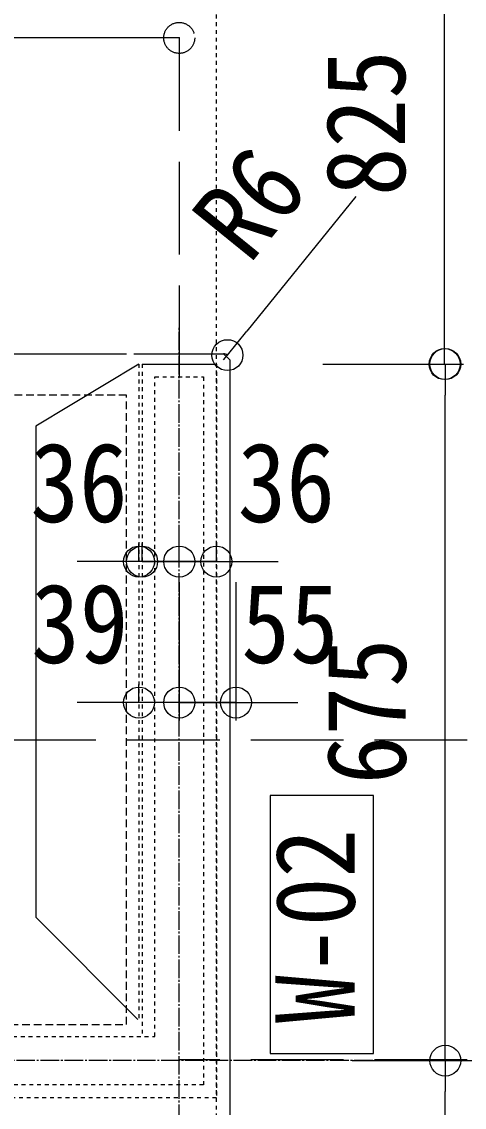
# Model space of a CAD drawing. Units: millimetres at full size, sheet at 1:30. Extents: x -17796 to 21385, y -23279 to 7734.
# Drawn here: x -13272 to -12843, y -1738 to -686 of the extents above; entities that cross this region are included whole.
import ezdxf
from ezdxf.enums import TextEntityAlignment as Align

# ---------------------------------------------------------------- set-up
doc = ezdxf.new("R2010")
doc.units = ezdxf.units.MM
doc.header["$LTSCALE"] = 30
doc.header["$PDMODE"] = 32
doc.header["$PDSIZE"] = 30
for name, pattern in [('DASHED3', [4, 3, -1]), ('USER11', [0.25, 0.125, -0.125]), ('USER4', [0.78, 0.6, -0.06, 0.06, -0.06]), ('USER5', [0.375, 0.25, -0.125])]:
    doc.linetypes.add(name, pattern=pattern)
doc.layers.add('0-1_(W)電灯', color=253, linetype='Continuous', lineweight=18)
doc.layers.add('E-1_補助芯', color=134, linetype='DASHED3', lineweight=9)
doc.styles.add('ＭＳ ゴシック', font='')
doc.styles.get('ＭＳ ゴシック').set_extended_font_data('MS Gothic')

msp = doc.modelspace()

# ---------------------------------------------------------------- linework, layer by layer
at = {"layer": '0-1_(W)電灯', "color": 3, "linetype": 'USER11'}
msp.add_line((-13083.72, -4087.58), (-13083.72, -228.58), dxfattribs=at)
at = {"layer": '0-1_(W)電灯', "color": 6}
for p, q in [((-12862.47, -987.58), (-12862.47, -222.58)), ((-12948.49, -855.29), (-13054.06, -985.61)), ((-13076.72, -1013.58), (-13072.95, -1008.92)), ((-12980.43, -1017.58), (-12844.3, -1017.58)), ((-12980.43, -1017.58), (-12844.97, -1017.58)), ((-12861.8, -1662.58), (-12861.8, -1047.58)), ((-12952.01, -1692.58), (-12844.3, -1692.58)), ((-12952.01, -1692.58), (-12844.3, -1692.58)), ((-12950.4, -1692.58), (-12694.97, -1692.58)), ((-12861.8, -4987.58), (-12861.8, -1722.58))]:
    msp.add_line(p, q, dxfattribs=at)
at = {"layer": '0-1_(W)電灯', "color": 54, "linetype": 'USER4'}
for p, q in [((-13119.72, -2220.98), (-13119.72, -981.46)), ((-12861.8, -1692.58), (-15269.81, -1692.58))]:
    msp.add_line(p, q, dxfattribs=at)
at = {"layer": '0-1_(W)電灯', "color": 7}
for p, q in [((-13072.95, -1008.92), (-13054.06, -985.61)), ((-12862.47, -1017.58), (-12862.47, -987.58)), ((-12861.8, -1017.58), (-12861.8, -1047.58)), ((-13158.72, -1208.97), (-13188.72, -1208.97)), ((-13155.72, -1208.97), (-13185.72, -1208.97)), ((-13155.72, -1208.97), (-13125.72, -1208.97)), ((-13119.72, -1208.97), (-13149.72, -1208.97)), ((-13119.72, -1208.97), (-13089.72, -1208.97)), ((-13083.72, -1208.97), (-13053.72, -1208.97)), ((-13158.72, -1345.56), (-13188.72, -1345.56)), ((-13119.72, -1345.56), (-13149.72, -1345.56)), ((-13119.72, -1345.56), (-13089.72, -1345.56)), ((-13064.72, -1345.56), (-13034.72, -1345.56)), ((-12861.8, -1692.58), (-12861.8, -1662.58)), ((-12861.8, -1692.58), (-12861.8, -1722.58))]:
    msp.add_line(p, q, dxfattribs=at)
at = {"layer": '0-1_(W)電灯'}
msp.add_line((-15160.72, -1007.58), (-13170.72, -1007.58), dxfattribs=at)
at = {"layer": '0-1_(W)電灯', "color": 211, "linetype": 'USER11'}
msp.add_line((-13158.72, -1017.58), (-13158.72, -1653.58), dxfattribs=at)
at = {"layer": '0-1_(W)電灯', "color": 4}
msp.add_line((-13155.72, -1017.58), (-13083.72, -1017.58), dxfattribs=at)
at = {"layer": '0-1_(W)電灯', "color": 4, "linetype": 'USER11'}
msp.add_line((-13155.72, -1017.58), (-13155.72, -1669.08), dxfattribs=at)
at = {"layer": '0-1_(W)電灯', "color": 171}
for p, q in [((-13158.72, -1208.97), (-13158.72, -1191.47)), ((-13155.72, -1208.97), (-13155.72, -1191.47)), ((-13155.72, -1208.97), (-13155.72, -1191.47)), ((-13119.72, -1208.97), (-13119.72, -1191.47)), ((-13083.72, -1208.97), (-13083.72, -1191.47)), ((-13188.72, -1208.97), (-13218.72, -1208.97)), ((-13185.72, -1208.97), (-13215.72, -1208.97)), ((-13149.72, -1208.97), (-13179.72, -1208.97)), ((-13155.72, -1208.97), (-13158.72, -1208.97)), ((-13119.72, -1208.97), (-13155.72, -1208.97)), ((-13125.72, -1208.97), (-13095.72, -1208.97)), ((-13089.72, -1208.97), (-13059.72, -1208.97)), ((-13053.72, -1208.97), (-13023.72, -1208.97)), ((-13119.72, -1228.97), (-13119.72, -1363.06)), ((-13119.72, -1228.97), (-13119.72, -1363.06)), ((-13064.72, -1228.97), (-13064.72, -1363.06)), ((-13158.72, -1345.56), (-13158.72, -1328.06)), ((-13188.72, -1345.56), (-13218.72, -1345.56)), ((-13149.72, -1345.56), (-13179.72, -1345.56)), ((-13119.72, -1345.56), (-13158.72, -1345.56)), ((-13064.72, -1345.56), (-13119.72, -1345.56)), ((-13089.72, -1345.56), (-13059.72, -1345.56)), ((-13034.72, -1345.56), (-13004.72, -1345.56))]:
    msp.add_line(p, q, dxfattribs=at)
at = {"layer": '0-1_(W)電灯', "color": 94}
msp.add_line((-13159.72, -1652.58), (-13258.72, -1553.58), dxfattribs=at)
at = {"layer": '0-1_(W)電灯'}
msp.add_lwpolyline([(-13163.72, -1007.58), (-13076.72, -1007.58), (-13070.72, -1013.58), (-13070.72, -1951.58), (-13076.72, -1957.58), (-15160.72, -1957.58), (-15160.72, -1657.58)], dxfattribs=at)
at = {"layer": '0-1_(W)電灯', "color": 4, "linetype": 'USER11'}
msp.add_lwpolyline([(-13083.72, -1017.58), (-13083.72, -1728.58), (-15170.72, -1728.58)], dxfattribs=at)
at = {"layer": '0-1_(W)電灯', "color": 94}
msp.add_lwpolyline([(-13158.72, -1017.58), (-13258.72, -1077.87), (-13258.72, -1553.58)], dxfattribs=at)
at = {"layer": '0-1_(W)電灯', "color": 30, "linetype": 'USER11'}
msp.add_lwpolyline([(-15170.72, -1669.08), (-13143.22, -1669.08), (-13143.22, -1030.08), (-13096.22, -1030.08), (-13096.22, -1716.08), (-15170.72, -1716.08)], dxfattribs=at)
at = {"layer": '0-1_(W)電灯', "color": 2, "linetype": 'USER5'}
msp.add_lwpolyline([(-14070.72, -1657.58), (-13170.72, -1657.58), (-13170.72, -1047.58), (-14070.72, -1047.58), (-14070.72, -1297.58)], dxfattribs=at)
at = {"layer": '0-1_(W)電灯', "color": 171}
msp.add_lwpolyline([(-13083.72, -1208.97), (-13119.72, -1208.97), (-13119.72, -1191.47)], dxfattribs=at)
at = {"layer": '0-1_(W)電灯', "color": 2}
msp.add_lwpolyline([(-12931.41, -1685.59), (-12931.41, -1435.59), (-13031.41, -1435.59), (-13031.41, -1685.59)], close=True, dxfattribs=at)
at = {"layer": '0-1_(W)電灯', "color": 7}
for centre in [(-13072.95, -1008.92), (-12862.47, -1017.58), (-12861.8, -1017.58), (-13158.72, -1208.97), (-13155.72, -1208.97), (-13155.72, -1208.97), (-13119.72, -1208.97), (-13119.72, -1208.97), (-13083.72, -1208.97), (-13158.72, -1345.56), (-13119.72, -1345.56), (-13119.72, -1345.56), (-13064.72, -1345.56), (-12861.8, -1692.58), (-12861.8, -1692.58)]:
    msp.add_circle(centre, 15, dxfattribs=at)
at = {"layer": '0-1_(W)電灯', "color": 6}
msp.add_arc((-13076.72, -1013.58), 6, 50.98827, 90, dxfattribs=at)
at = {"layer": 'E-1_補助芯', "linetype": 'Continuous'}
msp.add_line((-13119.72, -701.5), (-13764.72, -701.5), dxfattribs=at)
at = {"layer": 'E-1_補助芯'}
for p, q in [((-13119.72, -701.5), (-13119.72, -1029.44)), ((-12600.46, -1381.94), (-13764.72, -1381.94)), ((-12600.46, -1691.94), (-13119.72, -1691.94))]:
    msp.add_line(p, q, dxfattribs=at)
msp.add_point((-13119.72, -701.5), dxfattribs=at)

# ---------------------------------------------------------------- texts
at = {"layer": '0-1_(W)電灯', "color": 9, "style": 'ＭＳ ゴシック', "width": 0.9}
for s, rotation, p in [('825', 90, (-12877.67, -854.78)), ('R6', 50.988, (-13033.86, -936.53)), ('675', 90, (-12876.99, -1424.8))]:
    msp.add_text(s, height=76.97, rotation=rotation, dxfattribs=at).set_placement(p, align=Align.BOTTOM_LEFT)
for s, p in [('36', (-13263.98, -1193.77)), ('36', (-13063.1, -1193.77)), ('39', (-13263.24, -1330.36)), ('55', (-13059.57, -1330.36))]:
    msp.add_text(s, height=76.97, dxfattribs=at).set_placement(p, align=Align.BOTTOM_LEFT)
at = {"layer": '0-1_(W)電灯', "color": 2, "style": 'ＭＳ ゴシック', "width": 0.9}
msp.add_text('W-02', height=76.97, rotation=90, dxfattribs=at).set_placement((-12926.6, -1656.59), align=Align.BOTTOM_LEFT)

doc.saveas('drawing.dxf')
